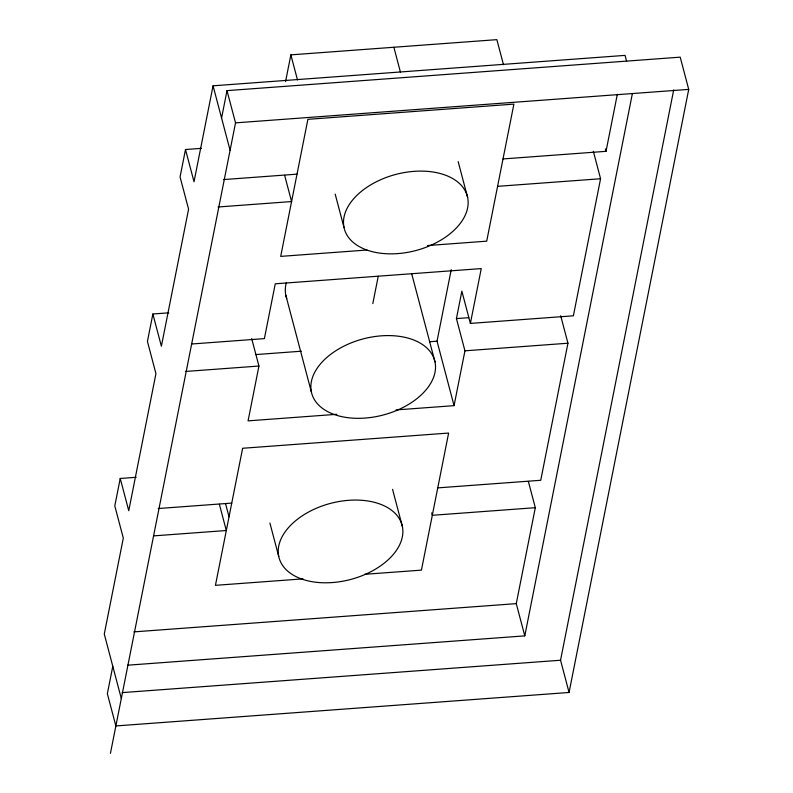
<?xml version="1.0" encoding="UTF-8"?>
<svg xmlns="http://www.w3.org/2000/svg" width="793" height="793" viewBox="0 0 793 793"><rect width="100%" height="100%" fill="white"/><g stroke="black" fill="none" stroke-linecap="round" stroke-linejoin="round"><path stroke-width="1.19" d="M136.178 477.297L120.239 478.476L114.797 505.894L123.311 538.12L104.279 634.063L121.309 698.524M168.81 312.829L152.871 313.998L147.429 341.416L155.943 373.642L128.753 510.712L120.239 478.476M201.442 148.35L185.503 149.53L180.061 176.938L188.585 209.174L161.385 346.234L152.871 313.998M626.629 61.358L625.053 55.381L213.059 85.813L194.017 181.756L185.503 149.53M112.794 666.298L107.352 693.706L115.867 725.942L569.067 692.467L688.72 89.391L680.206 57.155L227.006 90.63L221.574 118.048M110.435 753.35L235.531 122.865L227.006 90.63M285.569 81.55L290.862 54.866L496.864 39.65L503.486 64.719M251.688 338.581L258.944 366.039L248.07 420.865L336.886 414.303M372.819 303.61L378.261 276.192M396.094 409.931L454.062 405.649L437.032 341.188L451.237 269.62M454.062 405.649L464.946 350.823L456.431 318.588L461.863 291.18L470.388 323.415L573.379 315.802L600.579 178.742L593.323 151.285M470.388 323.415L481.262 268.589L275.26 283.805L264.386 338.621L192.045 343.974M127.594 665.198L524.788 635.867L516.273 603.632L535.315 507.689L528.376 481.43M560.691 315.763L567.947 343.22L540.747 480.28L437.746 487.883M503.02 158.937L606.021 151.324L617.341 94.248M524.788 635.867L632.368 93.683M569.067 692.467L560.552 660.232L673.703 89.926M235.531 122.865L688.72 89.391M223.448 179.585L297.018 174.153M218.006 206.993L291.576 201.561L284.637 175.303M497.578 186.345L600.579 178.742M367.05 250.013L280.702 256.387L307.892 119.327L513.894 104.111L486.704 241.171L427.496 245.543M456.431 318.588L468.693 317.686M255.703 354.58L301.35 351.21M429.637 341.733L437.032 341.188M185.374 371.471L258.944 366.039M464.946 350.823L567.947 343.22M158.184 508.531L231.754 503.099M153.971 535.86L226.312 530.517L219.374 504.249M535.315 507.689L432.314 515.301L431.679 512.912M303.015 578.87L215.438 585.333L242.628 448.273L448.63 433.057L421.43 570.127L364.691 574.31M133.878 631.882L516.273 603.632M122.172 692.616L560.552 660.232M605.386 148.945L606.021 151.324M458.156 161.613L467.622 197.427A63.628 39.353 -14.8 0 1 381.939 253.383A63.628 39.353 -14.8 0 1 367.883 186.633A63.628 39.353 -14.8 0 1 467.622 197.427M393.863 47.253L400.485 72.322M411.646 273.565L434.99 361.905A63.628 39.353 -14.8 0 1 349.307 417.852A63.628 39.353 -14.8 0 1 335.251 351.111A63.628 39.353 -14.8 0 1 434.99 361.905M335.181 194.107L344.013 227.532M290.862 54.866L297.494 79.934M392.575 489.37L402.348 526.383A63.628 39.353 -14.8 0 1 316.675 582.33A63.628 39.353 -14.8 0 1 302.619 515.579A63.628 39.353 -14.8 0 1 402.348 526.383M285.827 295.313L311.371 392.01M213.059 85.813L230.089 150.273M269.907 523.053L278.739 556.478M225.559 503.674L229.028 516.808M286.769 298.604A63.628 39.353 -14.8 0 1 286.342 282.685"/></g></svg>
